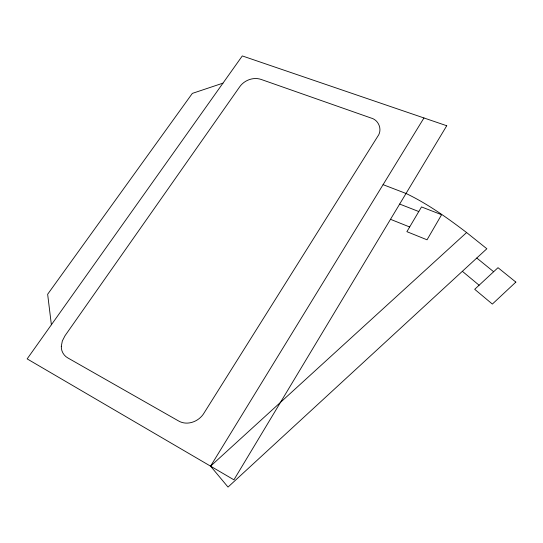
<?xml version="1.0" encoding="UTF-8"?>
<svg xmlns="http://www.w3.org/2000/svg" width="543" height="543" viewBox="0 0 543 543"><rect width="100%" height="100%" fill="white"/><g stroke="black" fill="none" stroke-linecap="round" stroke-linejoin="round"><path stroke-width="0.81" d="M383.086 184.661L406.035 193.471C427.782 203.869 447.473 218.008 466.607 232.547L486.854 248.748L228.026 487.071L210.569 466.159L423.961 117.96M210.569 466.159L466.607 232.547M222.983 83.14L192.337 93.396L47.648 294.258L51.381 324.762M399.662 204.066L418.789 211.539M390.505 219.311L409.66 226.981M476.781 258.027L493.641 271.731M462.358 271.303L479.102 285.224M61.305 346.325C61.094 351.043 63.701 355.719 67.875 357.952L178.321 420.825C187.301 426.248 199.274 421.449 204.209 412.768L377.636 136.524C382.74 129.933 378.858 119.867 370.869 117.96L261.271 79.482C253.466 76.719 244.262 80.167 239.626 86.9L65.017 335.73L62.33 340.95L61.305 346.325M441.608 214.716L427.036 239.802L406.89 231.671L421.517 206.931L441.608 214.716M446.74 125.738L233.931 479.822L27.15 358.889L242.3 55.929L446.74 125.738M515.85 282.095L492.352 304.073L474.704 289.304L498.006 267.692L515.85 282.095"/></g></svg>
